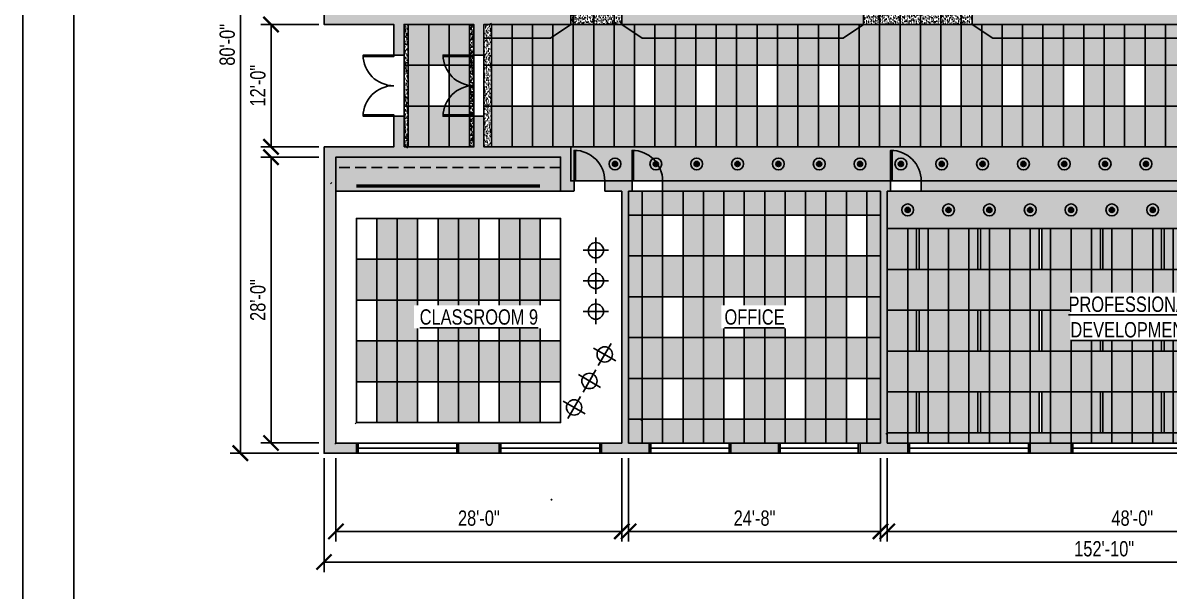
# Model space of a CAD drawing. Header units: inches. Extents: x -2048 to 3912, y -2355 to 2890.
# Drawn here: x -60 to 1287, y 359 to 1027 of the extents above; entities that cross this region are included whole.
import ezdxf

# ---------------------------------------------------------------- set-up
doc = ezdxf.new("R2010")
doc.units = ezdxf.units.IN
doc.header["$MEASUREMENT"] = 0
doc.linetypes.add('HIDDENX2', pattern=[19.05, 12.7, -6.35])
doc.layers.get('Defpoints').update_dxf_attribs({"color": 214})
doc.layers.add('0-CountArea', color=253, linetype='Continuous', plot=False, transparency=0.5)
for name, color, linetype in [('A-ANNO-DIMS', 1, 'Continuous'), ('A-ANNO-TEXT', 2, 'Continuous'), ('A-CLNG', 30, 'Continuous'), ('A-CLNG-GRID', 30, 'Continuous'), ('A-DOOR', 3, 'Continuous'), ('A-EQPM', 4, 'Continuous'), ('A-FLOR-CSWK', 3, 'Continuous'), ('A-GLAZ', 4, 'Continuous'), ('A-LITE', 3, 'Continuous'), ('A-WALL', 243, 'Continuous'), ('A-WALL-HEAD', 4, 'Continuous'), ('A-WALL-PATT', 238, 'Continuous')]:
    doc.layers.add(name, color=color, linetype=linetype)
doc.styles.add('AG_192_Century Gothic', font='GOTHIC.TTF', dxfattribs={"width": 0.8, "height": 18})
doc.dimstyles.new('AG_DIMS_192', dxfattribs={"dimtxt": 18, "dimasz": 18, "dimexe": 12, "dimexo": 6, "dimgap": 6, "dimtad": 1, "dimdec": 4, "dimzin": 7, "dimdsep": 46, "dimlunit": 4, "dimtxsty": 'AG_192_Century Gothic', "dimblk": 'ARCHTICK', "dimcen": 0.0625, "dimclrt": 256, "dimadec": 0, "dimazin": 0, "dimtfac": 1, "dimtdec": 4, "dimtmove": 2, "dimatfit": 3, "dimfxl": 1, "dimtolj": 1, "dimtzin": 7, "dimarcsym": 0})

# ---------------------------------------------------------------- blocks, each defined once
blk = doc.blocks.new('*U41')
blk.add_wipeout([(0, 2), (-36, 2), (-36, -14), (0, -14)])
for p, q in [((0, 0), (0, -12)), ((-36, 0), (-36, -12))]:
    blk.add_line(p, q)
blk.add_lwpolyline([(0, 0), (0, 36), (-1.75, 36), (-1.75, 0)], close=True)
blk.add_arc((0, 0), 36, 90, 180)
blk = doc.blocks.new('*U38')
blk.add_wipeout([(0, 14), (144, 14), (144, -2), (0, -2)])
for p, q in [((0, 12), (0, 0)), ((0, 12), (144, 12)), ((0, 0), (144, 0)), ((2, 12), (2, 0)), ((2, 6), (142, 6)), ((142, 12), (142, 0)), ((144, 12), (144, 0))]:
    blk.add_line(p, q)
blk = doc.blocks.new('*U39')
blk.add_wipeout([(0, 14), (120, 14), (120, -2), (0, -2)])
for p, q in [((0, 12), (0, 0)), ((0, 12), (120, 12)), ((0, 0), (120, 0)), ((2, 12), (2, 0)), ((2, 6), (118, 6)), ((118, 12), (118, 0)), ((120, 12), (120, 0))]:
    blk.add_line(p, q)
blk = doc.blocks.new('*U40')
blk.add_wipeout([(0, 14), (96, 14), (96, -2), (0, -2)])
for p, q in [((0, 12), (0, 0)), ((0, 12), (96, 12)), ((0, 0), (96, 0)), ((2, 12), (2, 0)), ((2, 6), (94, 6)), ((94, 12), (94, 0)), ((96, 12), (96, 0))]:
    blk.add_line(p, q)
blk = doc.blocks.new('*U42')
blk.add_wipeout([(0, 2), (36, 2), (36, -14), (0, -14)])
blk.add_line((0, 0), (0, -12))
blk.add_line((0, 0), (0, -12))
blk.add_lwpolyline([(0, 0), (0, 36), (1.75, 36), (1.75, 0)], close=True)
blk.add_arc((0, 0), 36, 0, 90)
blk = doc.blocks.new('*U43')
blk.add_wipeout([(0, 2), (36, 2), (36, -14), (0, -14)])
blk.add_line((0, 0), (0, -12))
blk.add_line((0, 0), (0, -12))
blk.add_lwpolyline([(0, 0), (0, 36), (1.75, 36), (1.75, 0)], close=True)
blk.add_arc((0, 0), 36, 0, 90)
blk = doc.blocks.new('_ArchTick')
at = {"color": 0, "linetype": 'ByBlock', "const_width": 0.15}
blk.add_lwpolyline([(-0.5, -0.5), (0.5, 0.5)], dxfattribs=at)
blk = doc.blocks.new('*D47')
at = {"layer": 'A-ANNO-DIMS', "color": 0, "lineweight": -2, "transparency": 16777216}
for p, q in [((307.9, 515.4), (307.9, 417.5)), ((643.9, 515.4), (643.9, 417.5)), ((307.9, 429.5), (643.9, 429.5))]:
    blk.add_line(p, q, dxfattribs=at)
at = {"layer": 'Defpoints', "color": 0, "transparency": 16777216}
for p in [(307.9, 521.4), (643.9, 521.4), (643.9, 429.5)]:
    blk.add_point(p, dxfattribs=at)
at = {"layer": 'A-ANNO-DIMS', "color": 0, "lineweight": -2, "transparency": 16777216, "xscale": 18, "yscale": 18, "zscale": 18, "rotation": 180}
blk.add_blockref('_ArchTick', (307.9, 429.5), dxfattribs=at)
at = {"layer": 'A-ANNO-DIMS', "color": 0, "lineweight": -2, "transparency": 16777216, "xscale": 18, "yscale": 18, "zscale": 18}
blk.add_blockref('_ArchTick', (643.9, 429.5), dxfattribs=at)
at = {"layer": 'A-ANNO-DIMS', "transparency": 16777216, "insert": (475.9, 445), "char_height": 18, "attachment_point": 5, "style": 'AG_192_Century Gothic'}
blk.add_mtext('\\A1;28\'-0"', dxfattribs=at)
blk = doc.blocks.new('*D48')
at = {"layer": 'A-ANNO-DIMS', "color": 0, "lineweight": -2, "transparency": 16777216}
for p, q in [((651.9, 515.4), (651.9, 417.5)), ((947.9, 515.4), (947.9, 417.5)), ((651.9, 429.5), (947.9, 429.5))]:
    blk.add_line(p, q, dxfattribs=at)
at = {"layer": 'Defpoints', "color": 0, "transparency": 16777216}
for p in [(651.9, 521.4), (947.9, 521.4), (947.9, 429.5)]:
    blk.add_point(p, dxfattribs=at)
at = {"layer": 'A-ANNO-DIMS', "color": 0, "lineweight": -2, "transparency": 16777216, "xscale": 18, "yscale": 18, "zscale": 18, "rotation": 180}
blk.add_blockref('_ArchTick', (651.9, 429.5), dxfattribs=at)
at = {"layer": 'A-ANNO-DIMS', "color": 0, "lineweight": -2, "transparency": 16777216, "xscale": 18, "yscale": 18, "zscale": 18}
blk.add_blockref('_ArchTick', (947.9, 429.5), dxfattribs=at)
at = {"layer": 'A-ANNO-DIMS', "transparency": 16777216, "insert": (799.9, 445), "char_height": 18, "attachment_point": 5, "style": 'AG_192_Century Gothic'}
blk.add_mtext('\\A1;24\'-8"', dxfattribs=at)
blk = doc.blocks.new('*D49')
at = {"layer": 'A-ANNO-DIMS', "color": 0, "lineweight": -2, "transparency": 16777216}
for p, q in [((955.9, 515.4), (955.9, 417.5)), ((1531.9, 515.4), (1531.9, 417.5)), ((955.9, 429.5), (1531.9, 429.5))]:
    blk.add_line(p, q, dxfattribs=at)
at = {"layer": 'Defpoints', "color": 0, "transparency": 16777216}
for p in [(955.9, 521.4), (1531.9, 521.4), (1531.9, 429.5)]:
    blk.add_point(p, dxfattribs=at)
at = {"layer": 'A-ANNO-DIMS', "color": 0, "lineweight": -2, "transparency": 16777216, "xscale": 18, "yscale": 18, "zscale": 18, "rotation": 180}
blk.add_blockref('_ArchTick', (955.9, 429.5), dxfattribs=at)
at = {"layer": 'A-ANNO-DIMS', "color": 0, "lineweight": -2, "transparency": 16777216, "xscale": 18, "yscale": 18, "zscale": 18}
blk.add_blockref('_ArchTick', (1531.9, 429.5), dxfattribs=at)
at = {"layer": 'A-ANNO-DIMS', "transparency": 16777216, "insert": (1243.9, 445), "char_height": 18, "attachment_point": 5, "style": 'AG_192_Century Gothic'}
blk.add_mtext('\\A1;48\'-0"', dxfattribs=at)
blk = doc.blocks.new('*D52')
at = {"layer": 'A-ANNO-DIMS', "color": 0, "lineweight": -2, "transparency": 16777216}
for p, q in [((287.9, 869.4), (219.6, 869.4)), ((231.6, 869.4), (231.6, 533.4)), ((287.9, 533.4), (219.6, 533.4))]:
    blk.add_line(p, q, dxfattribs=at)
at = {"layer": 'Defpoints', "color": 0, "transparency": 16777216}
for p in [(293.9, 869.4), (231.6, 533.4), (293.9, 533.4)]:
    blk.add_point(p, dxfattribs=at)
at = {"layer": 'A-ANNO-DIMS', "color": 0, "lineweight": -2, "transparency": 16777216, "xscale": 18, "yscale": 18, "zscale": 18}
for p, rotation in [((231.6, 869.4), 90), ((231.6, 533.4), 270)]:
    blk.add_blockref('_ArchTick', p, dxfattribs=dict(at, rotation=rotation))
at = {"layer": 'A-ANNO-DIMS', "transparency": 16777216, "insert": (216.2, 701.4), "char_height": 18, "attachment_point": 5, "rotation": 90, "style": 'AG_192_Century Gothic'}
blk.add_mtext('\\A1;28\'-0"', dxfattribs=at)
blk = doc.blocks.new('*D53')
at = {"layer": 'A-ANNO-DIMS', "color": 0, "lineweight": -2, "transparency": 16777216}
for p, q in [((287.9, 1025.4), (219.6, 1025.4)), ((231.6, 1025.4), (231.6, 881.4)), ((287.9, 881.4), (219.6, 881.4))]:
    blk.add_line(p, q, dxfattribs=at)
at = {"layer": 'Defpoints', "color": 0, "transparency": 16777216}
for p in [(293.9, 1025.4), (231.6, 881.4), (293.9, 881.4)]:
    blk.add_point(p, dxfattribs=at)
at = {"layer": 'A-ANNO-DIMS', "color": 0, "lineweight": -2, "transparency": 16777216, "xscale": 18, "yscale": 18, "zscale": 18}
for p, rotation in [((231.6, 1025.4), 90), ((231.6, 881.4), 270)]:
    blk.add_blockref('_ArchTick', p, dxfattribs=dict(at, rotation=rotation))
at = {"layer": 'A-ANNO-DIMS', "transparency": 16777216, "insert": (216.2, 953.4), "char_height": 18, "attachment_point": 5, "rotation": 90, "style": 'AG_192_Century Gothic'}
blk.add_mtext('\\A1;12\'-0"', dxfattribs=at)
blk = doc.blocks.new('*U56')
blk.add_wipeout([(36, 0), (36, 12), (0, 12), (0, 0)])
blk.add_lwpolyline([(36, 0), (36, 12), (0, 12), (0, 0)], close=True)
blk = doc.blocks.new('*U57')
blk.add_wipeout([(72, 0), (72, 12), (0, 12), (0, 0)])
blk.add_lwpolyline([(72, 0), (72, 12), (0, 12), (0, 0)], close=True)
blk = doc.blocks.new('*D64')
at = {"layer": 'A-ANNO-DIMS', "color": 0, "lineweight": -2, "transparency": 16777216}
for p, q in [((293.9, 515.4), (293.9, 381.5)), ((2127.9, 515.4), (2127.9, 381.5)), ((293.9, 393.5), (2127.9, 393.5))]:
    blk.add_line(p, q, dxfattribs=at)
at = {"layer": 'Defpoints', "color": 0, "transparency": 16777216}
for p in [(293.9, 521.4), (2127.9, 521.4), (2127.9, 393.5)]:
    blk.add_point(p, dxfattribs=at)
at = {"layer": 'A-ANNO-DIMS', "color": 0, "lineweight": -2, "transparency": 16777216, "xscale": 18, "yscale": 18, "zscale": 18, "rotation": 180}
blk.add_blockref('_ArchTick', (293.9, 393.5), dxfattribs=at)
at = {"layer": 'A-ANNO-DIMS', "color": 0, "lineweight": -2, "transparency": 16777216, "xscale": 18, "yscale": 18, "zscale": 18}
blk.add_blockref('_ArchTick', (2127.9, 393.5), dxfattribs=at)
at = {"layer": 'A-ANNO-DIMS', "transparency": 16777216, "insert": (1210.9, 409), "char_height": 18, "attachment_point": 5, "style": 'AG_192_Century Gothic'}
blk.add_mtext('\\A1;152\'-10"', dxfattribs=at)
blk = doc.blocks.new('*D65')
at = {"layer": 'A-ANNO-DIMS', "color": 0, "lineweight": -2, "transparency": 16777216}
for p, q in [((287.9, 1481.4), (183.6, 1481.4)), ((195.6, 1481.4), (195.6, 521.4)), ((287.9, 521.4), (183.6, 521.4))]:
    blk.add_line(p, q, dxfattribs=at)
at = {"layer": 'Defpoints', "color": 0, "transparency": 16777216}
for p in [(293.9, 1481.4), (195.6, 521.4), (293.9, 521.4)]:
    blk.add_point(p, dxfattribs=at)
at = {"layer": 'A-ANNO-DIMS', "color": 0, "lineweight": -2, "transparency": 16777216, "xscale": 18, "yscale": 18, "zscale": 18}
for p, rotation in [((195.6, 1481.4), 90), ((195.6, 521.4), 270)]:
    blk.add_blockref('_ArchTick', p, dxfattribs=dict(at, rotation=rotation))
at = {"layer": 'A-ANNO-DIMS', "transparency": 16777216, "insert": (180.2, 1001.4), "char_height": 18, "attachment_point": 5, "rotation": 90, "style": 'AG_192_Century Gothic'}
blk.add_mtext('\\A1;80\'-0"', dxfattribs=at)
blk = doc.blocks.new('AG__SCHD_LT_pendant light')
for p, q in [((0, -15), (0, 15)), ((-15, 0), (15, 0))]:
    blk.add_line(p, q)
blk.add_circle((0, 0), 9)
blk = doc.blocks.new('*U33')
at = {"layer": 'A-LITE'}
blk.add_blockref('AG__SCHD_LT_pendant light', (0, 0), dxfattribs=at)
blk = doc.blocks.new('AG__SCHD_LT_fluorescent troffer_SRF MTD')
blk.add_wipeout([(-24, 12), (24, 12), (24, -12), (-24, -12)])
blk.add_lwpolyline([(-24, 12), (24, 12), (24, -12), (-24, -12)], close=True)
blk = doc.blocks.new('*U32')
at = {"layer": 'A-LITE'}
blk.add_blockref('AG__SCHD_LT_fluorescent troffer_SRF MTD', (0, 0), dxfattribs=at)
blk = doc.blocks.new('AG__SCHD_LT_cove light')
at = {"const_width": 4}
blk.add_lwpolyline([(24, 0), (0, 0)], dxfattribs=at)
blk = doc.blocks.new('*U26')
at = {"layer": 'A-LITE'}
blk.add_blockref('AG__SCHD_LT_cove light', (-12, 0), dxfattribs=at)
blk = doc.blocks.new('*U80')
at = {"layer": 'A-CLNG-GRID'}
h = blk.add_hatch(dxfattribs=at)
h.set_pattern_fill('AR-SAND', color=256, scale=2)
h.set_pattern_definition([(37.5, (24, 168), (-0.125987, 3.853648), [0, -3.04, 0, -3.4, 0, -3.25]), (7.5, (24, 168), (3.53955, 5.64429), [0, -1.64, 0, -2.74, 0, -1.05]), (327.5, (21.54, 168), (6.228284, 0.01132), [0, -1, 0, -3.6, 0, -4.7]), (317.5, (21.54, 168), (6.01225, 1.75535), [0, -0.5, 0, -2.36, 0, -2.7])])
h.paths.add_polyline_path([(0, 296), (264, 296), (264, 336), (0, 336)])
h = blk.add_hatch(dxfattribs=at)
h.set_pattern_fill('AR-SAND', color=256, scale=2)
h.set_pattern_definition([(37.5, (-66, -17.8706), (-0.125987, 3.853648), [0, -3.04, 0, -3.4, 0, -3.25]), (7.5, (-66, -17.8706), (3.539553, 5.64429), [0, -1.64, 0, -2.74, 0, -1.05]), (327.5, (-68.46, -17.8706), (6.228284, 0.011318), [0, -1, 0, -3.6, 0, -4.7]), (317.5, (-68.46, -17.8706), (6.01225, 1.75535), [0, -0.5, 0, -2.36, 0, -2.7])])
h.paths.add_polyline_path([(24, 264), (264, 264), (264, 24), (24, 24)])
at = {"layer": 'A-CLNG'}
for points in [[(0, 296), (264, 296), (264, 336), (0, 336)], [(24, 264), (264, 264), (264, 24), (24, 24)]]:
    blk.add_lwpolyline(points, close=True, dxfattribs=at)
at = {"layer": 'A-CLNG-GRID'}
for p, q in [((24, 264), (264, 264)), ((48, 24), (48, 264)), ((72, 24), (72, 264)), ((72, 24), (72, 264)), ((96, 24), (96, 264)), ((120, 24), (120, 264)), ((144, 24), (144, 264)), ((168, 24), (168, 264)), ((192, 24), (192, 264)), ((216, 24), (216, 264)), ((240, 24), (240, 264)), ((264, 24), (264, 264)), ((24, 216), (264, 216)), ((24, 168), (264, 168)), ((24, 120), (264, 120)), ((24, 72), (264, 72))]:
    blk.add_line(p, q, dxfattribs=at)
at = {"layer": 'Defpoints'}
blk.add_line((-1.5, -1.5), (0, 0), dxfattribs=at)
blk.add_lwpolyline([(0, 296), (0, 296), (0, 336), (264, 336), (264, 296), (336, 296), (336, 0), (0, 0)], close=True, dxfattribs=at)
for name, p in [('*U26', (36, 302)), ('*U26', (60, 302)), ('*U26', (84, 302)), ('*U26', (108, 302)), ('*U26', (132, 302)), ('*U26', (156, 302)), ('*U26', (180, 302)), ('*U26', (204, 302)), ('*U26', (228, 302)), ('*U33', (305.5, 226.5)), ('*U33', (305.5, 190.5)), ('*U33', (305.5, 154.5))]:
    blk.add_blockref(name, p)
at = {"rotation": 329.9999999999999}
for p in [(315.9, 104.1), (297.9, 72.9), (279.9, 41.8)]:
    blk.add_blockref('*U33', p, dxfattribs=at)
at = {"rotation": 90}
for p in [(36, 240), (108, 240), (180, 240), (252, 240), (36, 144), (108, 144), (180, 144), (252, 144), (36, 48), (108, 48), (180, 48), (252, 48)]:
    blk.add_blockref('*U32', p, dxfattribs=at)
at = {"layer": 'Defpoints'}
blk.add_line((22.5, 22.5), (24, 24), dxfattribs=at)
blk = doc.blocks.new('*U81')
at = {"layer": 'A-CLNG-GRID'}
h = blk.add_hatch(dxfattribs=at)
h.set_pattern_fill('AR-SAND', color=256, scale=2)
h.set_pattern_definition([(37.5, (-90, -41.8706), (-0.125987, 3.853648), [0, -3.04, 0, -3.4, 0, -3.25]), (7.5, (-90, -41.8706), (3.539553, 5.64429), [0, -1.64, 0, -2.74, 0, -1.05]), (327.5, (-92.46, -41.8706), (6.228284, 0.011318), [0, -1, 0, -3.6, 0, -4.7]), (317.5, (-92.46, -41.8706), (6.012253, 1.75535), [0, -0.5, 0, -2.36, 0, -2.7])])
h.paths.add_polyline_path([(0, 240), (264, 240), (264, 0), (0, 0)])
at = {"layer": 'A-CLNG'}
blk.add_lwpolyline([(0, 240), (264, 240), (264, 0), (0, 0)], close=True, dxfattribs=at)
at = {"layer": 'A-CLNG-GRID'}
for p, q in [((24, 0), (24, 240)), ((48, 0), (48, 240)), ((72, 0), (72, 240)), ((144, 0), (144, 240)), ((216, 0), (216, 240)), ((0, 48), (264, 48))]:
    blk.add_line(p, q, dxfattribs=at)
at = {"layer": 'Defpoints'}
blk.add_line((-1.5, -1.5), (0, 0), dxfattribs=at)
blk.add_line((-1.5, -1.5), (0, 0), dxfattribs=at)
at = {"rotation": 90}
for p in [(36, 216), (108, 216), (180, 216), (252, 216), (36, 120), (108, 120), (180, 120), (252, 120), (36, 24), (108, 24), (180, 24), (252, 24)]:
    blk.add_blockref('*U32', p, dxfattribs=at)
at = {"layer": 'A-CLNG-GRID'}
for p, q in [((0, 240), (264, 240)), ((48, 0), (48, 240)), ((96, 0), (96, 240)), ((120, 0), (120, 240)), ((168, 0), (168, 240)), ((192, 0), (192, 240)), ((240, 0), (240, 240)), ((264, 0), (264, 240)), ((0, 192), (264, 192)), ((0, 144), (264, 144)), ((0, 96), (264, 96))]:
    blk.add_line(p, q, dxfattribs=at)
blk = doc.blocks.new('*U69')
at = {"layer": 'A-CLNG-GRID'}
h = blk.add_hatch(dxfattribs=at)
h.set_pattern_fill('AR-SAND', color=256, scale=2, angle=90)
h.set_pattern_definition([(127.5, (73.8706, 202), (-3.853648, -0.125987), [0, -3.04, 0, -3.4, 0, -3.25]), (97.5, (73.8706, 202), (-5.64429, 3.53955), [0, -1.64, 0, -2.74, 0, -1.05]), (57.5, (73.8706, 199.54), (-0.01132, 6.228284), [0, -1, 0, -3.6, 0, -4.7]), (47.5, (73.8706, 199.54), (-1.75535, 6.01225), [0, -0.5, 0, -2.36, 0, -2.7])])
h.paths.add_polyline_path([(-16, 20), (-16, 316), (0, 316), (0, 20)])
at = {"layer": 'A-CLNG'}
for p, q in [((0, 288), (-16, 288)), ((0, 240), (-16, 240)), ((0, 192), (-16, 192)), ((0, 144), (-16, 144)), ((0, 96), (-16, 96)), ((0, 48), (-16, 48))]:
    blk.add_line(p, q, dxfattribs=at)
blk.add_lwpolyline([(-16, 20), (-16, 316), (0, 316), (0, 20)], close=True, dxfattribs=at)
blk = doc.blocks.new('*U67')
at = {"layer": 'A-CLNG-GRID'}
h = blk.add_hatch(dxfattribs=at)
h.set_pattern_fill('AR-SAND', color=256, scale=2)
h.set_pattern_definition([(37.5, (150, -61.8706), (-0.125987, 3.85365), [0, -3.04, 0, -3.4, 0, -3.25]), (7.5, (150, -61.8706), (3.53955, 5.64429), [0, -1.64, 0, -2.74, 0, -1.05]), (327.5, (147.54, -61.8706), (6.228284, 0.01132), [0, -1, 0, -3.6, 0, -4.7]), (317.5, (147.54, -61.8706), (6.01225, 1.75535), [0, -0.5, 0, -2.36, 0, -2.7])])
h.paths.add_polyline_path([(0, 28), (264, 28), (264, 0), (0, 0)])
at = {"layer": 'A-CLNG'}
blk.add_lwpolyline([(0, 28), (264, 28), (264, 0), (0, 0)], close=True, dxfattribs=at)
at = {"layer": 'A-CLNG-GRID'}
for p, q in [((24, 0), (24, 28)), ((48, 0), (48, 28)), ((72, 0), (72, 28)), ((96, 0), (96, 28)), ((120, 0), (120, 28)), ((144, 0), (144, 28)), ((168, 0), (168, 28)), ((192, 0), (192, 28)), ((216, 0), (216, 28)), ((240, 0), (240, 28)), ((264, 0), (264, 28))]:
    blk.add_line(p, q, dxfattribs=at)
blk = doc.blocks.new('*U68')
at = {"layer": 'A-CLNG-GRID'}
h = blk.add_hatch(dxfattribs=at)
h.set_pattern_fill('AR-SAND', color=256, scale=2, angle=90)
h.set_pattern_definition([(127.5, (73.8706, 202), (-3.853648, -0.125987), [0, -3.04, 0, -3.4, 0, -3.25]), (97.5, (73.8706, 202), (-5.64429, 3.53955), [0, -1.64, 0, -2.74, 0, -1.05]), (57.5, (73.8706, 199.54), (-0.01132, 6.228284), [0, -1, 0, -3.6, 0, -4.7]), (47.5, (73.8706, 199.54), (-1.75535, 6.01225), [0, -0.5, 0, -2.36, 0, -2.7])])
h.paths.add_polyline_path([(-16, 20), (-16, 316), (0, 316), (0, 20)])
at = {"layer": 'A-CLNG'}
for p, q in [((0, 288), (-16, 288)), ((0, 240), (-16, 240)), ((0, 192), (-16, 192)), ((0, 144), (-16, 144)), ((0, 96), (-16, 96)), ((0, 48), (-16, 48))]:
    blk.add_line(p, q, dxfattribs=at)
blk.add_lwpolyline([(-16, 20), (-16, 316), (0, 316), (0, 20)], close=True, dxfattribs=at)
blk = doc.blocks.new('AG__SCHD_LT_fluorescent strip light_SRF MTD')
blk.add_wipeout([(-24, 1.5), (24, 1.5), (24, -1.5), (-24, -1.5)])
for p, q in [((-24, 4.5), (-24, -4.5)), ((-24, 1.5), (24, 1.5)), ((24, 4.5), (24, -4.5)), ((-24, -1.5), (24, -1.5))]:
    blk.add_line(p, q)
blk = doc.blocks.new('*U34')
at = {"layer": 'A-LITE'}
blk.add_blockref('AG__SCHD_LT_fluorescent strip light_SRF MTD', (0, 0), dxfattribs=at)
blk = doc.blocks.new('AG__SCHD_LT_recessed downlight')
h = blk.add_hatch(color=256)
h.dxf.hatch_style = 1
edge = h.paths.add_edge_path()
edge.add_arc((0, 0), 3, 0, 360)
for radius in [7, 3]:
    blk.add_circle((0, 0), radius)
blk = doc.blocks.new('*U27')
at = {"layer": 'A-LITE'}
blk.add_blockref('AG__SCHD_LT_recessed downlight', (0, 0), dxfattribs=at)
blk = doc.blocks.new('*U86')
at = {"layer": 'A-CLNG-GRID'}
h = blk.add_hatch(dxfattribs=at)
h.set_pattern_fill('AR-SAND', color=256, scale=2)
h.set_pattern_definition([(37.5, (336, 116), (-0.125987, 3.853648), [0, -3.04, 0, -3.4, 0, -3.25]), (7.5, (336, 116), (3.53955, 5.64429), [0, -1.64, 0, -2.74, 0, -1.05]), (327.5, (333.54, 116), (6.228284, 0.011318), [0, -1, 0, -3.6, 0, -4.7]), (317.5, (333.54, 116), (6.01225, 1.75535), [0, -0.5, 0, -2.36, 0, -2.7])])
h.paths.add_polyline_path([(0, 240), (576, 240), (576, 284), (0, 284)])
h = blk.add_hatch(dxfattribs=at)
h.set_pattern_fill('AR-SAND', color=256, scale=2)
h.set_pattern_definition([(37.5, (-90, -41.8706), (-0.125987, 3.853648), [0, -3.04, 0, -3.4, 0, -3.25]), (7.5, (-90, -41.8706), (3.539553, 5.644292), [0, -1.64, 0, -2.74, 0, -1.05]), (327.5, (-92.46, -41.8706), (6.228284, 0.011318), [0, -1, 0, -3.6, 0, -4.7]), (317.5, (-92.46, -41.8706), (6.012253, 1.75535), [0, -0.5, 0, -2.36, 0, -2.7])])
h.paths.add_polyline_path([(0, 240), (576, 240), (576, 0), (0, 0)])
at = {"layer": 'A-CLNG'}
for points in [[(0, 240), (576, 240), (576, 284), (0, 284)], [(0, 240), (576, 240), (576, 0), (0, 0)]]:
    blk.add_lwpolyline(points, close=True, dxfattribs=at)
at = {"layer": 'A-CLNG-GRID'}
for p, q in [((0, 240), (576, 240)), ((24, 0), (24, 240)), ((48, 0), (48, 240)), ((48, 0), (48, 240)), ((72, 0), (72, 240)), ((96, 0), (96, 240)), ((120, 0), (120, 240)), ((144, 0), (144, 240)), ((168, 0), (168, 240)), ((192, 0), (192, 240)), ((216, 0), (216, 240)), ((240, 0), (240, 240)), ((264, 0), (264, 240)), ((288, 0), (288, 240)), ((312, 0), (312, 240)), ((336, 0), (336, 240)), ((360, 0), (360, 240)), ((384, 0), (384, 240)), ((408, 0), (408, 240)), ((432, 0), (432, 240)), ((456, 0), (456, 240)), ((480, 0), (480, 240)), ((504, 0), (504, 240)), ((528, 0), (528, 240)), ((552, 0), (552, 240)), ((576, 0), (576, 240)), ((0, 192), (576, 192)), ((0, 144), (576, 144)), ((0, 96), (576, 96)), ((0, 48), (576, 48))]:
    blk.add_line(p, q, dxfattribs=at)
at = {"layer": 'Defpoints'}
blk.add_line((-1.5, -1.5), (0, 0), dxfattribs=at)
blk.add_line((-1.5, -1.5), (0, 0), dxfattribs=at)
blk.add_lwpolyline([(0, 240), (0, 240), (0, 284), (576, 284), (576, 240), (576, 240), (576, 0), (0, 0)], close=True, dxfattribs=at)
for p in [(24, 262), (72, 262), (120, 262), (168, 262), (216, 262), (264, 262), (312, 262), (360, 262), (408, 262), (456, 262), (504, 262), (552, 262)]:
    blk.add_blockref('*U27', p)
at = {"rotation": 90}
for p in [(36, 216), (108, 216), (180, 216), (252, 216), (324, 216), (396, 216), (468, 216), (540, 216), (36, 120), (108, 120), (180, 120), (252, 120), (324, 120), (396, 120), (468, 120), (540, 120), (36, 24), (108, 24), (180, 24), (252, 24), (324, 24), (396, 24), (468, 24), (540, 24)]:
    blk.add_blockref('*U34', p, dxfattribs=at)
blk = doc.blocks.new('*U70')
at = {"layer": 'A-CLNG-GRID'}
h = blk.add_hatch(dxfattribs=at)
h.set_pattern_fill('AR-SAND', color=256, scale=2)
h.set_pattern_definition([(37.5, (462, -77.8706), (-0.125987, 3.853648), [0, -3.04, 0, -3.4, 0, -3.25]), (7.5, (462, -77.8706), (3.539553, 5.64429), [0, -1.64, 0, -2.74, 0, -1.05]), (327.5, (459.54, -77.8706), (6.228284, 0.011318), [0, -1, 0, -3.6, 0, -4.7]), (317.5, (459.54, -77.8706), (6.012253, 1.75535), [0, -0.5, 0, -2.36, 0, -2.7])])
h.paths.add_polyline_path([(0, 12), (576, 12), (576, 0), (0, 0)])
at = {"layer": 'A-CLNG'}
blk.add_lwpolyline([(0, 12), (576, 12), (576, 0), (0, 0)], close=True, dxfattribs=at)
at = {"layer": 'A-CLNG-GRID'}
for p, q in [((24, 0), (24, 12)), ((48, 0), (48, 12)), ((72, 0), (72, 12)), ((96, 0), (96, 12)), ((120, 0), (120, 12)), ((144, 0), (144, 12)), ((168, 0), (168, 12)), ((192, 0), (192, 12)), ((216, 0), (216, 12)), ((240, 0), (240, 12)), ((264, 0), (264, 12)), ((288, 0), (288, 12)), ((312, 0), (312, 12)), ((336, 0), (336, 12)), ((360, 0), (360, 12)), ((384, 0), (384, 12)), ((408, 0), (408, 12)), ((432, 0), (432, 12)), ((456, 0), (456, 12)), ((480, 0), (480, 12)), ((504, 0), (504, 12)), ((528, 0), (528, 12)), ((552, 0), (552, 12)), ((576, 0), (576, 12))]:
    blk.add_line(p, q, dxfattribs=at)
blk = doc.blocks.new('*U73')
at = {"layer": 'A-CLNG-GRID'}
h = blk.add_hatch(dxfattribs=at)
h.set_pattern_fill('AR-SAND', color=256, scale=2)
h.set_pattern_definition([(37.5, (19, -49.8706), (-0.12599, 3.85365), [0, -3.04, 0, -3.4, 0, -3.25]), (7.5, (19, -49.8706), (3.53955, 5.6443), [0, -1.64, 0, -2.74, 0, -1.05]), (327.5, (16.54, -49.8706), (6.22828, 0.01132), [0, -1, 0, -3.6, 0, -4.7]), (317.5, (16.54, -49.8706), (6.01225, 1.75535), [0, -0.5, 0, -2.36, 0, -2.7])])
h.paths.add_polyline_path([(5, 40), (133, 40), (133, 0), (5, 0)])
at = {"layer": 'A-CLNG'}
blk.add_lwpolyline([(5, 40), (133, 40), (133, 0), (5, 0)], close=True, dxfattribs=at)
at = {"layer": 'A-CLNG-GRID'}
for p, q in [((24, 0), (24, 40)), ((48, 0), (48, 40)), ((72, 0), (72, 40)), ((96, 0), (96, 40)), ((120, 0), (120, 40))]:
    blk.add_line(p, q, dxfattribs=at)
blk = doc.blocks.new('*U74')
at = {"layer": 'A-CLNG-GRID'}
h = blk.add_hatch(dxfattribs=at)
h.set_pattern_fill('AR-SAND', color=256, scale=2)
h.set_pattern_definition([(37.5, (-33, -49.8706), (-0.12599, 3.85365), [0, -3.04, 0, -3.4, 0, -3.25]), (7.5, (-33, -49.8706), (3.53955, 5.6443), [0, -1.64, 0, -2.74, 0, -1.05]), (327.5, (-35.46, -49.8706), (6.22828, 0.01132), [0, -1, 0, -3.6, 0, -4.7]), (317.5, (-35.46, -49.8706), (6.01225, 1.75535), [0, -0.5, 0, -2.36, 0, -2.7])])
h.paths.add_polyline_path([(21, 40), (81, 40), (81, 0), (21, 0)])
at = {"layer": 'A-CLNG'}
blk.add_lwpolyline([(21, 40), (81, 40), (81, 0), (21, 0)], close=True, dxfattribs=at)
at = {"layer": 'A-CLNG-GRID'}
for p, q in [((24, 0), (24, 40)), ((48, 0), (48, 40)), ((72, 0), (72, 40))]:
    blk.add_line(p, q, dxfattribs=at)
blk = doc.blocks.new('*U76')
at = {"layer": 'A-CLNG-GRID'}
h = blk.add_hatch(dxfattribs=at)
h.set_pattern_fill('AR-SAND', color=256, scale=2, angle=90)
h.set_pattern_definition([(127.5, (80.8706, 30), (-3.85365, -0.12599), [0, -3.04, 0, -3.4, 0, -3.25]), (97.5, (80.8706, 30), (-5.6443, 3.53955), [0, -1.64, 0, -2.74, 0, -1.05]), (57.5, (80.8706, 27.54), (-0.01132, 6.22828), [0, -1, 0, -3.6, 0, -4.7]), (47.5, (80.8706, 27.54), (-1.75535, 6.01225), [0, -0.5, 0, -2.36, 0, -2.7])])
h.paths.add_polyline_path([(-9, 0), (-9, 144), (0, 144), (0, 0)])
at = {"layer": 'A-CLNG'}
for p, q in [((0, 144), (-9, 144)), ((0, 96), (-9, 96)), ((0, 48), (-9, 48))]:
    blk.add_line(p, q, dxfattribs=at)
blk.add_lwpolyline([(-9, 0), (-9, 144), (0, 144), (0, 0)], close=True, dxfattribs=at)
blk = doc.blocks.new('*U88')
at = {"layer": 'A-CLNG-GRID'}
h = blk.add_hatch(dxfattribs=at)
h.set_pattern_fill('AR-SAND', color=256, scale=2)
h.paths.add_polyline_path([(90, 185.9), (162, 185.9), (162, 41.9), (90, 41.9)])
at = {"layer": 'A-CLNG'}
blk.add_lwpolyline([(90, 185.9), (162, 185.9), (162, 41.9), (90, 41.9)], close=True, dxfattribs=at)
at = {"layer": 'A-CLNG-GRID'}
for p, q in [((90, 185.9), (162, 185.9)), ((114, 41.9), (114, 185.9)), ((138, 41.9), (138, 185.9)), ((162, 41.9), (162, 185.9)), ((90, 89.9), (162, 89.9))]:
    blk.add_line(p, q, dxfattribs=at)
at = {"layer": 'Defpoints'}
for p, q in [((88.5, 40.4), (90, 41.9)), ((-1.5, -1.5), (0, 0))]:
    blk.add_line(p, q, dxfattribs=at)
at = {"rotation": 90}
blk.add_blockref('*U32', (126, 113.9), dxfattribs=at)
at = {"layer": 'A-CLNG-GRID'}
for p, q in [((138, 41.9), (138, 185.9)), ((90, 137.9), (162, 137.9))]:
    blk.add_line(p, q, dxfattribs=at)
blk = doc.blocks.new('*U77')
at = {"layer": 'A-CLNG-GRID'}
h = blk.add_hatch(dxfattribs=at)
h.set_pattern_fill('AR-SAND', color=256, scale=2, angle=90)
h.set_pattern_definition([(127.5, (84.8706, 30), (-3.85365, -0.12599), [0, -3.04, 0, -3.4, 0, -3.25]), (97.5, (84.8706, 30), (-5.6443, 3.53955), [0, -1.64, 0, -2.74, 0, -1.05]), (57.5, (84.8706, 27.54), (-0.01132, 6.22828), [0, -1, 0, -3.6, 0, -4.7]), (47.5, (84.8706, 27.54), (-1.75535, 6.01225), [0, -0.5, 0, -2.36, 0, -2.7])])
h.paths.add_polyline_path([(-5, 0), (-5, 144), (0, 144), (0, 0)])
at = {"layer": 'A-CLNG'}
for p, q in [((0, 144), (-5, 144)), ((0, 96), (-5, 96)), ((0, 48), (-5, 48))]:
    blk.add_line(p, q, dxfattribs=at)
blk.add_lwpolyline([(-5, 0), (-5, 144), (0, 144), (0, 0)], close=True, dxfattribs=at)
blk = doc.blocks.new('*U89')
at = {"layer": 'A-CLNG-GRID'}
h = blk.add_hatch(dxfattribs=at)
h.set_pattern_fill('AR-SAND', color=256, scale=2)
h.set_pattern_definition([(37.5, (962, 16), (-0.125987, 3.853648), [0, -3.04, 0, -3.4, 0, -3.25]), (7.5, (962, 16), (3.539553, 5.644292), [0, -1.64, 0, -2.74, 0, -1.05]), (327.5, (959.54, 16), (6.228284, 0.011318), [0, -1, 0, -3.6, 0, -4.7]), (317.5, (959.54, 16), (6.012253, 1.75535), [0, -0.5, 0, -2.36, 0, -2.7])])
h.paths.add_polyline_path([(93, 144), (1109, 144), (1109, 184), (93, 184)])
h = blk.add_hatch(dxfattribs=at)
h.set_pattern_fill('AR-SAND', color=256, scale=2)
h.set_pattern_definition([(37.5, (-90, -41.8706), (-0.125987, 3.8536475), [0, -3.04, 0, -3.4, 0, -3.25]), (7.5, (-90, -41.8706), (3.539553, 5.644292), [0, -1.64, 0, -2.74, 0, -1.05]), (327.5, (-92.46, -41.8706), (6.228284, 0.011318), [0, -1, 0, -3.6, 0, -4.7]), (317.5, (-92.46, -41.8706), (6.012253, 1.755351), [0, -0.5, 0, -2.36, 0, -2.7])])
h.paths.add_polyline_path([(0, 144), (1440, 144), (1440, 0), (0, 0)])
at = {"layer": 'A-CLNG'}
for points in [[(93, 144), (1109, 144), (1109, 184), (93, 184)], [(0, 144), (1440, 144), (1440, 0), (0, 0)]]:
    blk.add_lwpolyline(points, close=True, dxfattribs=at)
at = {"layer": 'A-CLNG-GRID'}
for p, q in [((0, 144), (1440, 144)), ((24, 0), (24, 144)), ((48, 0), (48, 144)), ((72, 0), (72, 144)), ((96, 0), (96, 144)), ((120, 0), (120, 144)), ((144, 0), (144, 144)), ((168, 0), (168, 144)), ((192, 0), (192, 144)), ((216, 0), (216, 144)), ((240, 0), (240, 144)), ((264, 0), (264, 144)), ((288, 0), (288, 144)), ((312, 0), (312, 144)), ((336, 0), (336, 144)), ((360, 0), (360, 144)), ((384, 0), (384, 144)), ((408, 0), (408, 144)), ((432, 0), (432, 144)), ((456, 0), (456, 144)), ((480, 0), (480, 144)), ((504, 0), (504, 144)), ((528, 0), (528, 144)), ((552, 0), (552, 144)), ((576, 0), (576, 144)), ((600, 0), (600, 144)), ((624, 0), (624, 144)), ((648, 0), (648, 144)), ((672, 0), (672, 144)), ((696, 0), (696, 144)), ((720, 0), (720, 144)), ((744, 0), (744, 144)), ((768, 0), (768, 144)), ((792, 0), (792, 144)), ((0, 48), (1440, 48))]:
    blk.add_line(p, q, dxfattribs=at)
at = {"layer": 'Defpoints'}
blk.add_line((-1.5, -1.5), (0, 0), dxfattribs=at)
blk.add_line((-1.5, -1.5), (0, 0), dxfattribs=at)
blk.add_lwpolyline([(0, 144), (93, 144), (93, 184), (1109, 184), (1109, 144), (1440, 144), (1440, 0), (0, 0)], close=True, dxfattribs=at)
for p in [(145, 164), (193, 164), (241, 164), (289, 164), (337, 164), (385, 164), (433, 164), (481, 164), (529, 164), (577, 164), (625, 164), (673, 164), (721, 164), (769, 164)]:
    blk.add_blockref('*U27', p)
at = {"rotation": 90}
blk.add_blockref('*U32', (36, 72), dxfattribs=at)
at = {"layer": 'A-CLNG-GRID'}
for p, q in [((48, 0), (48, 144)), ((0, 96), (1440, 96))]:
    blk.add_line(p, q, dxfattribs=at)
at = {"rotation": 90}
for p in [(108, 72), (180, 72), (252, 72), (324, 72), (396, 72), (468, 72), (540, 72), (612, 72), (684, 72), (756, 72)]:
    blk.add_blockref('*U32', p, dxfattribs=at)

msp = doc.modelspace()

# ---------------------------------------------------------------- hatches: boundary and pattern name
at = {"layer": 'A-WALL-PATT'}
h = msp.add_hatch(color=256, dxfattribs=at)
h.dxf.hatch_style = 1
h.paths.add_polyline_path([(1291.92452, 1037.39339), (1603.92452, 1037.39339), (1603.92452, 1077.39339), (1675.92452, 1077.39339), (1675.92452, 1469.39339), (1291.92452, 1469.39339)], flags=16)
h.paths.add_polyline_path([(2115.92452, 1037.39339), (2115.92452, 1469.39339), (1683.92452, 1469.39339), (1683.92452, 1077.39339), (1755.92452, 1077.39339), (1755.92452, 1037.39339)], flags=16)
h.paths.add_polyline_path([(995.92452, 1077.39339), (1067.92452, 1077.39339), (1067.92452, 1037.39339), (1283.92452, 1037.39339), (1283.92452, 1469.39339), (995.92452, 1469.39339)], flags=16)
h.paths.add_polyline_path([(307.92452, 1037.39339), (571.92452, 1037.39339), (571.92452, 1077.39339), (643.92452, 1077.39339), (643.92452, 1469.39339), (307.92452, 1469.39339)], flags=16)
h.paths.add_polyline_path([(293.92452, 881.39339), (375.92452, 881.39339), (375.92452, 1025.39339), (293.92452, 1025.39339), (293.92452, 1481.39339), (2127.92452, 1481.39339), (2127.92452, 1025.39339), (2045.92452, 1025.39339), (2045.92452, 881.39339), (2127.92452, 881.39339), (2127.92452, 521.39339), (293.92452, 521.39339)])
h.paths.add_polyline_path([(651.92452, 1037.39339), (651.92452, 1469.39339), (987.92452, 1469.39339), (987.92452, 1077.39339), (915.92452, 1077.39339), (915.92452, 1037.39339)], flags=16)
h.paths.add_polyline_path([(1599.92452, 841.39339), (1599.92452, 881.39339), (1939.92452, 881.39339), (1939.92452, 1025.39339), (1743.92452, 1025.39339), (1743.92452, 1065.39339), (1615.92452, 1065.39339), (1615.92452, 1025.39339), (1055.92452, 1025.39339), (1055.92452, 1065.39339), (927.92452, 1065.39339), (927.92452, 1025.39339), (643.92452, 1025.39339), (643.92452, 1065.39339), (583.92452, 1065.39339), (583.92452, 1025.39339), (481.92452, 1025.39339), (481.92452, 881.39339), (583.92452, 881.39339), (583.92452, 841.39339)], flags=16)
h.paths.add_polyline_path([(2115.92452, 869.39339), (2115.92452, 533.39339), (1539.92452, 533.39339), (1539.92452, 829.39339), (1611.92452, 829.39339), (1611.92452, 869.39339)], flags=16)
h.paths.add_polyline_path([(651.92452, 829.39339), (947.92452, 829.39339), (947.92452, 533.39339), (651.92452, 533.39339)], flags=16)
h.paths.add_polyline_path([(955.92452, 829.39339), (1531.92452, 829.39339), (1531.92452, 533.39339), (955.92452, 533.39339)], flags=16)
h.paths.add_polyline_path([(571.92452, 869.39339), (571.92452, 829.39339), (643.92452, 829.39339), (643.92452, 533.39339), (307.92452, 533.39339), (307.92452, 869.39339)], flags=16)
h.paths.add_polyline_path([(387.92452, 881.39339), (469.92452, 881.39339), (469.92452, 1025.39339), (387.92452, 1025.39339)], flags=16)
h.paths.add_polyline_path([(2033.92452, 881.39339), (1951.92452, 881.39339), (1951.92452, 1025.39339), (2033.92452, 1025.39339)], flags=16)

# ---------------------------------------------------------------- linework, layer by layer
at = {"layer": '0-CountArea'}
for points in [[(0, 0), (2450.5427, 0), (2450.5427, 1800), (0, 1800)], [(2450.5427, 0), (0, 0), (0, 1800), (2450.5427, 1800)], [(2450.5427, 0), (0, 0), (0, 1800), (2450.5427, 1800)], [(0, 0), (2450.5427, 0), (2450.5427, 1800), (0, 1800)], [(0, 0), (2450.5427, 0), (2450.5427, 1800), (0, 1800)], [(0, 0), (2450.5427, 0), (2450.5427, 1799.79108), (0, 1799.79108)], [(0, 0), (2450.5427, 0), (2450.5427, 1799.79108), (0, 1799.79108)], [(0, 0), (2450.5427, 0), (2450.5427, 1799.79108), (0, 1799.79108)], [(0, 0), (2450.5427, 0), (2450.5427, 1799.79108), (0, 1799.79108)], [(0, 0), (2450.5427, 0), (2450.5427, 1799.79108), (0, 1799.79108)]]:
    msp.add_lwpolyline(points, close=True, dxfattribs=at)
at = {"layer": 'A-EQPM'}
for points in [[(583.92452, 1025.39339), (559.92452, 1009.39339), (481.92452, 1009.39339)], [(643.92452, 1025.39339), (667.92452, 1009.39339), (903.92452, 1009.39339), (927.92452, 1025.39339)], [(1055.92452, 1025.39339), (1079.92452, 1009.39339), (1591.92452, 1009.39339), (1615.92452, 1025.39339)]]:
    msp.add_lwpolyline(points, dxfattribs=at)
at = {"layer": 'A-WALL'}
msp.add_lwpolyline([(293.92452, 881.39339), (375.92452, 881.39339), (375.92452, 1025.39339), (293.92452, 1025.39339), (293.92452, 1481.39339), (2127.92452, 1481.39339), (2127.92452, 1025.39339), (2045.92452, 1025.39339), (2045.92452, 881.39339), (2127.92452, 881.39339), (2127.92452, 521.39339), (293.92452, 521.39339), (293.92452, 881.39339)], dxfattribs=at)
for points in [[(1599.92452, 841.39339), (1599.92452, 881.39339), (1939.92452, 881.39339), (1939.92452, 1025.39339), (1743.92452, 1025.39339), (1743.92452, 1065.39339), (1615.92452, 1065.39339), (1615.92452, 1025.39339), (1055.92452, 1025.39339), (1055.92452, 1065.39339), (927.92452, 1065.39339), (927.92452, 1025.39339), (643.92452, 1025.39339), (643.92452, 1065.39339), (583.92452, 1065.39339), (583.92452, 1025.39339), (481.92452, 1025.39339), (481.92452, 881.39339), (583.92452, 881.39339), (583.92452, 841.39339)], [(387.92452, 881.39339), (469.92452, 881.39339), (469.92452, 1025.39339), (387.92452, 1025.39339)], [(571.92452, 869.39339), (571.92452, 829.39339), (643.92452, 829.39339), (643.92452, 533.39339), (307.92452, 533.39339), (307.92452, 869.39339)], [(651.92452, 829.39339), (947.92452, 829.39339), (947.92452, 533.39339), (651.92452, 533.39339)], [(955.92452, 829.39339), (1531.92452, 829.39339), (1531.92452, 533.39339), (955.92452, 533.39339)]]:
    msp.add_lwpolyline(points, close=True, dxfattribs=at)
at = {"layer": 'Defpoints'}
msp.add_line((560.42452, 466.02277), (561.92452, 467.52277), dxfattribs=at)
msp.add_lwpolyline([(-60, 2244), (3396, 2244), (3396, -60), (-60, -60)], close=True, dxfattribs=at)

# ---------------------------------------------------------------- dimensions: what is measured, and where the dimension line sits
at = {"layer": 'A-ANNO-DIMS'}
for base, p1, p2, picture, middle in [((195.63326, 521.39339), (293.92452, 1481.39339), (293.92452, 521.39339), '*D65', (180.18051, 1001.39339)), ((231.63326, 881.39339), (293.92452, 1025.39339), (293.92452, 881.39339), '*D53', (216.18051, 953.39339)), ((231.63326, 533.39339), (293.92452, 869.39339), (293.92452, 533.39339), '*D52', (216.18051, 701.39339))]:
    dim = msp.add_linear_dim(base=base, p1=p1, p2=p2, angle=90, dimstyle='AG_DIMS_192', dxfattribs=at)
    dim.commit()
    dim.dimension.update_dxf_attribs({"geometry": picture, "text_midpoint": middle})

# ---------------------------------------------------------------- next in the draw order: block references
at = {"layer": 'A-CLNG'}
msp.add_blockref('*U81', (667.92452, 561.39339), dxfattribs=at)
at = {"layer": 'A-GLAZ'}
for name, p in [('*U39', (331.92452, 521.39339)), ('*U39', (499.92452, 521.39339)), ('*U40', (675.92452, 521.39339)), ('*U40', (827.92452, 521.39339)), ('*U38', (979.92452, 521.39339)), ('*U38', (1171.92452, 521.39339))]:
    msp.add_blockref(name, p, dxfattribs=at)
at = {"layer": 'A-WALL-HEAD', "rotation": 90}
for p in [(387.92452, 917.39339), (481.92452, 917.39339)]:
    msp.add_blockref('*U57', p, dxfattribs=at)
at = {"layer": 'A-WALL-HEAD'}
for p in [(587.92452, 829.39339), (655.92452, 829.39339), (959.92452, 829.39339)]:
    msp.add_blockref('*U56', p, dxfattribs=at)

# ---------------------------------------------------------------- next in the draw order: block references
at = {"layer": 'A-CLNG'}
for name, p in [('*U68', (947.92452, 513.39339)), ('*U67', (667.92452, 533.39339)), ('*U70', (955.92452, 533.39339))]:
    msp.add_blockref(name, p, dxfattribs=at)
at = {"layer": 'A-DOOR', "xscale": -1}
for p in [(655.92452, 841.39339), (959.92452, 841.39339)]:
    msp.add_blockref('*U41', p, dxfattribs=at)
at = {"layer": 'A-WALL-HEAD'}
msp.add_blockref('*U56', (587.92452, 829.39339), dxfattribs=at)

# ---------------------------------------------------------------- next in the draw order: texts
at = {"layer": 'A-ANNO-TEXT', "insert": (799.92452, 681.39339), "char_height": 18, "width": 68.7887315, "attachment_point": 5, "style": 'AG_192_Century Gothic', "bg_fill": 3, "box_fill_scale": 1.25, "bg_fill_color": 256, "bg_fill_true_color": 13158600, "bg_fill_transparency": 0}
msp.add_mtext('\\W0.8000;\\LOFFICE\\l', dxfattribs=at)

# ---------------------------------------------------------------- next in the draw order: dimensions: what is measured, and where the dimension line sits
at = {"layer": 'A-ANNO-DIMS'}
for base, p1, p2, picture, middle in [((2127.92452, 393.52805), (293.92452, 521.39339), (2127.92452, 521.39339), '*D64', (1210.92452, 408.98081)), ((643.92452, 429.52805), (307.92452, 521.39339), (643.92452, 521.39339), '*D47', (475.92452, 444.98081)), ((947.92452, 429.52805), (651.92452, 521.39339), (947.92452, 521.39339), '*D48', (799.92452, 444.98081)), ((1531.92452, 429.52805), (955.92452, 521.39339), (1531.92452, 521.39339), '*D49', (1243.92452, 444.98081))]:
    dim = msp.add_linear_dim(base=base, p1=p1, p2=p2, dimstyle='AG_DIMS_192', dxfattribs=at)
    dim.commit()
    dim.dimension.update_dxf_attribs({"geometry": picture, "text_midpoint": middle})

# ---------------------------------------------------------------- next in the draw order: block references
at = {"layer": 'A-CLNG'}
for name, p in [('*U80', (307.92452, 533.39339)), ('*U69', (667.92452, 513.39339)), ('*U67', (667.92452, 801.39339)), ('*U86', (955.92452, 545.39339))]:
    msp.add_blockref(name, p, dxfattribs=at)

# ---------------------------------------------------------------- next in the draw order: linework, layer by layer
at = {"layer": 'A-FLOR-CSWK'}
msp.add_line((571.92452, 829.39339), (307.92452, 829.39339), dxfattribs=at)

# ---------------------------------------------------------------- next in the draw order: block references
at = {"layer": 'A-CLNG'}
msp.add_blockref('*U88', (302.92452, 839.52277), dxfattribs=at)
at = {"layer": 'A-DOOR', "xscale": -1}
msp.add_blockref('*U41', (587.92452, 841.39339), dxfattribs=at)

# ---------------------------------------------------------------- next in the draw order: texts
at = {"layer": 'A-ANNO-TEXT', "char_height": 18, "attachment_point": 5, "style": 'AG_192_Century Gothic', "bg_fill": 3, "box_fill_scale": 1.25, "bg_fill_color": 256, "bg_fill_true_color": 13158600, "bg_fill_transparency": 0}
for s, insert, width in [('{\\LPROFESSIONAL DEVELOPMENT}', (1243.92452, 681.39339), 136.3410454), ('\\W0.8000;\\LCLASSROOM 9\\l', (475.92452, 681.39339), 143.1754018)]:
    msp.add_mtext(s, dxfattribs=dict(at, insert=insert, width=width))

# ---------------------------------------------------------------- next in the draw order: linework, layer by layer
at = {"layer": 'A-FLOR-CSWK', "linetype": 'HIDDENX2'}
msp.add_line((571.92452, 857.39339), (307.92452, 857.39339), dxfattribs=at)

# ---------------------------------------------------------------- next in the draw order: block references
at = {"layer": 'A-DOOR', "rotation": 90.00000000000001}
for p in [(375.92452, 917.39339), (469.92452, 917.39339)]:
    msp.add_blockref('*U42', p, dxfattribs=at)

# ---------------------------------------------------------------- next in the draw order: block references
at = {"layer": 'A-DOOR', "xscale": -1, "rotation": 90}
for name, p in [('*U43', (375.92452, 989.39339)), ('*U42', (469.92452, 989.39339))]:
    msp.add_blockref(name, p, dxfattribs=at)

# ---------------------------------------------------------------- next in the draw order: block references
at = {"layer": 'A-CLNG'}
for p in [(392.92452, 881.39339), (469.92452, 881.39339)]:
    msp.add_blockref('*U77', p, dxfattribs=at)
at = {"layer": 'A-CLNG', "xscale": -1, "rotation": 180}
msp.add_blockref('*U89', (490.92452, 1025.39339), dxfattribs=at)

# ---------------------------------------------------------------- next in the draw order: block references
at = {"layer": 'A-CLNG'}
for name, p in [('*U74', (562.92452, 1025.39339)), ('*U73', (922.92452, 1025.39339)), ('*U76', (490.92452, 881.39339))]:
    msp.add_blockref(name, p, dxfattribs=at)

doc.saveas('drawing.dxf')
